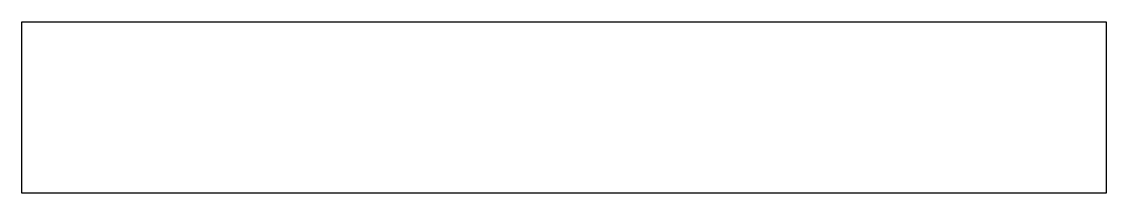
# Model space of a CAD drawing. Header units: metres. Extents: x -18.5 to 13.8, y -1.1 to 46.5.
# Drawn here: x -18.55 to 13.75, y -1.1 to 4 of the extents above.
import ezdxf

# ---------------------------------------------------------------- set-up
doc = ezdxf.new("R2010")
doc.units = ezdxf.units.M

msp = doc.modelspace()

# ---------------------------------------------------------------- linework, layer by layer
for p, q in [((-18.55, 3.553), (-18.55, 4)), ((-18.55, 4), (-18.278, 4)), ((-18.278, 4), (-18.231, 4)), ((-18.231, 4), (-18.178, 4)), ((-18.178, 4), (-18.124, 4)), ((-18.124, 4), (-18.081, 4)), ((-18.081, 4), (-18.059, 4)), ((-18.059, 4), (12.427, 4)), ((12.427, 4), (13.529, 4)), ((13.529, 4), (13.55, 4)), ((13.55, 4), (13.58, 4)), ((13.58, 4), (13.611, 4)), ((13.611, 4), (13.638, 4)), ((13.638, 4), (13.659, 4)), ((13.659, 4), (13.674, 4)), ((13.674, 4), (13.75, 4)), ((13.75, 4), (13.75, -0.555)), ((-18.55, -0.555), (-18.55, 3.553)), ((-18.55, -0.986), (-18.55, -0.555)), ((13.75, -0.555), (13.75, -1.1)), ((13.75, -0.555), (13.75, -0.555)), ((-18.55, -0.999), (-18.55, -0.986)), ((-18.55, -1.008), (-18.55, -0.999)), ((-18.55, -1.013), (-18.55, -1.008)), ((-18.55, -1.067), (-18.55, -1.013)), ((-18.55, -1.07), (-18.55, -1.067)), ((-18.55, -1.071), (-18.55, -1.07)), ((-18.55, -1.1), (-18.55, -1.071)), ((-18.412, -1.1), (-18.55, -1.1)), ((-17.499, -1.1), (-18.412, -1.1)), ((-17.395, -1.1), (-17.499, -1.1)), ((-17.252, -1.1), (-17.395, -1.1)), ((-17.069, -1.1), (-17.252, -1.1)), ((-16.854, -1.1), (-17.069, -1.1)), ((-16.625, -1.1), (-16.854, -1.1)), ((-16.418, -1.1), (-16.625, -1.1)), ((-16.274, -1.1), (-16.418, -1.1)), ((-16.224, -1.1), (-16.274, -1.1)), ((7.655, -1.1), (-16.224, -1.1)), ((8.087, -1.1), (7.655, -1.1)), ((12.65, -1.1), (8.087, -1.1)), ((12.675, -1.1), (12.65, -1.1)), ((12.752, -1.1), (12.675, -1.1)), ((12.87, -1.1), (12.752, -1.1)), ((13.006, -1.1), (12.87, -1.1)), ((13.136, -1.1), (13.006, -1.1)), ((13.245, -1.1), (13.136, -1.1)), ((13.327, -1.1), (13.245, -1.1)), ((13.381, -1.1), (13.327, -1.1)), ((13.412, -1.1), (13.381, -1.1)), ((13.75, -1.1), (13.412, -1.1))]:
    msp.add_line(p, q)

doc.saveas('drawing.dxf')
